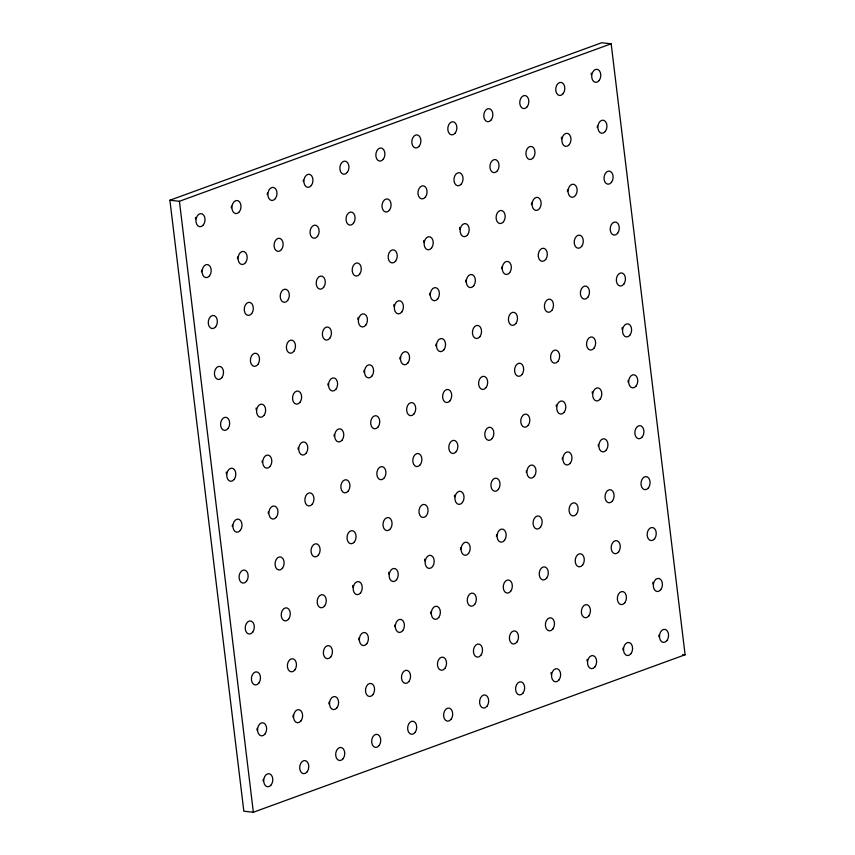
<?xml version="1.0" encoding="UTF-8"?>
<svg xmlns="http://www.w3.org/2000/svg" width="855" height="855" viewBox="0 0 855 855"><rect width="100%" height="100%" fill="white"/><g stroke="black" fill="none" stroke-linecap="round" stroke-linejoin="round"><path stroke-width="1.28" d="M169.899 200.241L601.642 42.75L611.165 43.787L685.101 654.759L253.358 812.25L243.835 811.213L169.899 200.241L179.422 201.278L611.165 43.787M682.717 654.503L685.101 654.759M179.422 201.278L253.358 812.25M659.055 634.891A6.594 4.532 -83.8 0 1 658.788 636.59M623.081 648.015A6.594 4.532 -83.8 0 1 622.814 649.715M257.131 728.342A6.594 4.532 -83.8 0 1 256.863 730.042M231.491 206.066A6.594 4.532 -83.8 0 1 231.224 207.765M591.233 73.124A6.594 4.532 -83.8 0 1 591.286 74.834M293.105 715.218A6.594 4.532 -83.8 0 1 292.838 716.918M303.45 179.817A6.594 4.532 -83.8 0 1 303.183 181.517M551.069 672.564A6.594 4.532 -83.8 0 1 551.122 674.264M597.442 125.749A6.594 4.532 -83.8 0 1 597.175 127.448M561.414 137.163A6.594 4.532 -83.8 0 1 561.468 138.873M531.65 202.913A6.594 4.532 -83.8 0 1 531.383 204.612M501.832 266.942A6.594 4.532 -83.8 0 1 501.564 268.641M267.476 192.941A6.594 4.532 -83.8 0 1 267.209 194.641M329.079 702.094A6.594 4.532 -83.8 0 1 328.822 703.793M358.897 638.054A6.594 4.532 -83.8 0 1 358.64 639.754M430.856 611.806A6.594 4.532 -83.8 0 1 430.599 613.505M237.658 256.981A6.594 4.532 -83.8 0 1 237.391 258.68M357.871 317.739A6.594 4.532 -83.8 0 1 357.914 319.439M195.464 217.491A6.594 4.532 -83.8 0 1 195.517 219.19M201.673 270.105A6.594 4.532 -83.8 0 1 201.406 271.805M567.624 189.789A6.594 4.532 -83.8 0 1 567.357 191.488M652.846 582.276A6.594 4.532 -83.8 0 1 652.899 583.976M429.873 293.19A6.594 4.532 -83.8 0 1 429.605 294.89M628.254 380.315A6.594 4.532 -83.8 0 1 627.987 382.014M556.242 404.864A6.594 4.532 -83.8 0 1 556.295 406.563M592.226 391.74A6.594 4.532 -83.8 0 1 592.269 393.439M298.277 447.518A6.594 4.532 -83.8 0 1 298.01 449.217M436.029 344.105A6.594 4.532 -83.8 0 1 435.772 345.805M226.276 472.067A6.594 4.532 -83.8 0 1 226.319 473.766M622.045 327.7A6.594 4.532 -83.8 0 1 622.087 329.399M328.096 383.478A6.594 4.532 -83.8 0 1 327.828 385.178M562.451 457.478A6.594 4.532 -83.8 0 1 562.195 459.178M598.436 444.354A6.594 4.532 -83.8 0 1 598.169 446.054M268.459 511.557A6.594 4.532 -83.8 0 1 268.192 513.257M262.303 460.642A6.594 4.532 -83.8 0 1 262.036 462.341M526.477 470.603A6.594 4.532 -83.8 0 1 526.21 472.302M352.698 585.44A6.594 4.532 -83.8 0 1 352.741 587.139M232.485 524.681A6.594 4.532 -83.8 0 1 232.218 526.381M459.637 227.451A6.594 4.532 -83.8 0 1 459.691 229.151M423.663 240.576A6.594 4.532 -83.8 0 1 423.706 242.275M454.475 495.152A6.594 4.532 -83.8 0 1 454.518 496.851M263.287 779.258A6.594 4.532 -83.8 0 1 263.019 780.946M465.847 280.066A6.594 4.532 -83.8 0 1 465.59 281.765M334.252 434.393A6.594 4.532 -83.8 0 1 333.995 436.093M393.845 304.615A6.594 4.532 -83.8 0 1 393.888 306.314M256.094 408.027A6.594 4.532 -83.8 0 1 256.137 409.727M587.054 659.44A6.594 4.532 -83.8 0 1 587.096 661.139M400.055 357.23A6.594 4.532 -83.8 0 1 399.787 358.929M424.657 559.191A6.594 4.532 -83.8 0 1 424.7 560.891M364.07 370.354A6.594 4.532 -83.8 0 1 363.813 372.053M394.882 624.93A6.594 4.532 -83.8 0 1 394.615 626.63M496.659 534.642A6.594 4.532 -83.8 0 1 496.392 536.341M460.674 547.766A6.594 4.532 -83.8 0 1 460.418 549.466M388.672 572.316A6.594 4.532 -83.8 0 1 388.715 574.015M523.036 693.052A6.594 4.532 -83.8 0 0 521.7 682.034A6.594 4.532 -83.8 0 0 515.618 690.006A6.594 4.532 -83.8 0 0 523.036 693.052M630.969 653.68A6.594 4.532 -83.8 0 0 629.633 642.661A6.594 4.532 -83.8 0 0 623.552 650.634A6.594 4.532 -83.8 0 0 630.969 653.68M559.01 679.928A6.594 4.532 -83.8 0 0 557.674 668.909A6.594 4.532 -83.8 0 0 551.593 676.882A6.594 4.532 -83.8 0 0 559.01 679.928M300.992 720.883A6.594 4.532 -83.8 0 0 299.656 709.864A6.594 4.532 -83.8 0 0 293.586 717.837A6.594 4.532 -83.8 0 0 300.992 720.883M425.437 197.035A6.594 4.532 -83.8 0 0 424.101 186.016A6.594 4.532 -83.8 0 0 418.02 193.989A6.594 4.532 -83.8 0 0 425.437 197.035M461.422 183.911A6.594 4.532 -83.8 0 0 460.086 172.892A6.594 4.532 -83.8 0 0 454.005 180.865A6.594 4.532 -83.8 0 0 461.422 183.911M419.281 146.12A6.594 4.532 -83.8 0 0 417.945 135.101A6.594 4.532 -83.8 0 0 411.864 143.074A6.594 4.532 -83.8 0 0 419.281 146.12M455.255 132.995A6.594 4.532 -83.8 0 0 453.92 121.976A6.594 4.532 -83.8 0 0 447.838 129.949A6.594 4.532 -83.8 0 0 455.255 132.995M265.018 734.007A6.594 4.532 -83.8 0 0 263.682 722.988A6.594 4.532 -83.8 0 0 257.601 730.961A6.594 4.532 -83.8 0 0 265.018 734.007M257.868 364.487A6.594 4.532 -83.8 0 0 256.532 353.457A6.594 4.532 -83.8 0 0 250.451 361.43A6.594 4.532 -83.8 0 0 257.868 364.487M599.173 80.498A6.594 4.532 -83.8 0 0 597.837 69.479A6.594 4.532 -83.8 0 0 591.756 77.452A6.594 4.532 -83.8 0 0 599.173 80.498M415.092 732.425A6.594 4.532 -83.8 0 0 413.756 721.406A6.594 4.532 -83.8 0 0 407.685 729.379A6.594 4.532 -83.8 0 0 415.092 732.425M215.727 326.696A6.594 4.532 -83.8 0 0 214.391 315.666A6.594 4.532 -83.8 0 0 208.31 323.639A6.594 4.532 -83.8 0 0 215.727 326.696M408.936 681.51A6.594 4.532 -83.8 0 0 407.6 670.491A6.594 4.532 -83.8 0 0 401.519 678.464A6.594 4.532 -83.8 0 0 408.936 681.51M336.977 707.758A6.594 4.532 -83.8 0 0 335.641 696.74A6.594 4.532 -83.8 0 0 329.56 704.712A6.594 4.532 -83.8 0 0 336.977 707.758M545.693 259.493A6.594 4.532 -83.8 0 0 544.368 248.474A6.594 4.532 -83.8 0 0 538.287 256.447A6.594 4.532 -83.8 0 0 545.693 259.493M552.843 629.013A6.594 4.532 -83.8 0 0 551.518 617.994A6.594 4.532 -83.8 0 0 545.437 625.967A6.594 4.532 -83.8 0 0 552.843 629.013M487.051 706.177A6.594 4.532 -83.8 0 0 485.715 695.158A6.594 4.532 -83.8 0 0 479.634 703.131A6.594 4.532 -83.8 0 0 487.051 706.177M527.214 106.747A6.594 4.532 -83.8 0 0 525.878 95.728A6.594 4.532 -83.8 0 0 519.797 103.701A6.594 4.532 -83.8 0 0 527.214 106.747M275.363 198.617A6.594 4.532 -83.8 0 0 274.027 187.587A6.594 4.532 -83.8 0 0 267.946 195.56A6.594 4.532 -83.8 0 0 275.363 198.617M379.118 745.549A6.594 4.532 -83.8 0 0 377.782 734.531A6.594 4.532 -83.8 0 0 371.701 742.503A6.594 4.532 -83.8 0 0 379.118 745.549M311.338 185.492A6.594 4.532 -83.8 0 0 310.002 174.473A6.594 4.532 -83.8 0 0 303.931 182.436A6.594 4.532 -83.8 0 0 311.338 185.492M624.802 602.764A6.594 4.532 -83.8 0 0 623.477 591.745A6.594 4.532 -83.8 0 0 617.395 599.718A6.594 4.532 -83.8 0 0 624.802 602.764M666.943 640.555A6.594 4.532 -83.8 0 0 665.617 629.537A6.594 4.532 -83.8 0 0 659.536 637.509A6.594 4.532 -83.8 0 0 666.943 640.555M372.951 694.634A6.594 4.532 -83.8 0 0 371.615 683.615A6.594 4.532 -83.8 0 0 365.545 691.588A6.594 4.532 -83.8 0 0 372.951 694.634M307.159 771.798A6.594 4.532 -83.8 0 0 305.823 760.779A6.594 4.532 -83.8 0 0 299.742 768.752A6.594 4.532 -83.8 0 0 307.159 771.798M271.174 784.922A6.594 4.532 -83.8 0 0 269.838 773.903A6.594 4.532 -83.8 0 0 263.768 781.876A6.594 4.532 -83.8 0 0 271.174 784.922M395.619 261.074A6.594 4.532 -83.8 0 0 394.283 250.045A6.594 4.532 -83.8 0 0 388.202 258.018A6.594 4.532 -83.8 0 0 395.619 261.074M594.001 348.199A6.594 4.532 -83.8 0 0 592.665 337.169A6.594 4.532 -83.8 0 0 586.583 345.142A6.594 4.532 -83.8 0 0 594.001 348.199M581.678 246.368A6.594 4.532 -83.8 0 0 580.342 235.349A6.594 4.532 -83.8 0 0 574.261 243.322A6.594 4.532 -83.8 0 0 581.678 246.368M509.719 272.617A6.594 4.532 -83.8 0 0 508.383 261.598A6.594 4.532 -83.8 0 0 502.302 269.56A6.594 4.532 -83.8 0 0 509.719 272.617M221.883 377.611A6.594 4.532 -83.8 0 0 220.558 366.581A6.594 4.532 -83.8 0 0 214.477 374.554A6.594 4.532 -83.8 0 0 221.883 377.611M569.355 144.538A6.594 4.532 -83.8 0 0 568.019 133.519A6.594 4.532 -83.8 0 0 561.938 141.492A6.594 4.532 -83.8 0 0 569.355 144.538M343.133 758.674A6.594 4.532 -83.8 0 0 341.797 747.655A6.594 4.532 -83.8 0 0 335.726 755.628A6.594 4.532 -83.8 0 0 343.133 758.674M594.984 666.804A6.594 4.532 -83.8 0 0 593.659 655.785A6.594 4.532 -83.8 0 0 587.577 663.758A6.594 4.532 -83.8 0 0 594.984 666.804M359.645 274.199A6.594 4.532 -83.8 0 0 358.309 263.169A6.594 4.532 -83.8 0 0 352.228 271.142A6.594 4.532 -83.8 0 0 359.645 274.199M246.529 581.261A6.594 4.532 -83.8 0 0 245.203 570.242A6.594 4.532 -83.8 0 0 239.122 578.215A6.594 4.532 -83.8 0 0 246.529 581.261M240.373 530.346A6.594 4.532 -83.8 0 0 239.037 519.327A6.594 4.532 -83.8 0 0 232.955 527.3A6.594 4.532 -83.8 0 0 240.373 530.346M317.504 236.407A6.594 4.532 -83.8 0 0 316.168 225.378A6.594 4.532 -83.8 0 0 310.087 233.351A6.594 4.532 -83.8 0 0 317.504 236.407M281.519 249.532A6.594 4.532 -83.8 0 0 280.184 238.502A6.594 4.532 -83.8 0 0 274.113 246.475A6.594 4.532 -83.8 0 0 281.519 249.532M491.23 119.871A6.594 4.532 -83.8 0 0 489.904 108.852A6.594 4.532 -83.8 0 0 483.823 116.825A6.594 4.532 -83.8 0 0 491.23 119.871M451.077 719.301A6.594 4.532 -83.8 0 0 449.741 708.282A6.594 4.532 -83.8 0 0 443.66 716.255A6.594 4.532 -83.8 0 0 451.077 719.301M563.189 93.623A6.594 4.532 -83.8 0 0 561.863 82.604A6.594 4.532 -83.8 0 0 555.782 90.577A6.594 4.532 -83.8 0 0 563.189 93.623M498.39 489.402A6.594 4.532 -83.8 0 0 497.054 478.373A6.594 4.532 -83.8 0 0 490.973 486.345A6.594 4.532 -83.8 0 0 498.39 489.402M600.157 399.114A6.594 4.532 -83.8 0 0 598.831 388.085A6.594 4.532 -83.8 0 0 592.75 396.057A6.594 4.532 -83.8 0 0 600.157 399.114M660.787 589.651A6.594 4.532 -83.8 0 0 659.451 578.621A6.594 4.532 -83.8 0 0 653.37 586.594A6.594 4.532 -83.8 0 0 660.787 589.651M239.379 211.741A6.594 4.532 -83.8 0 0 238.043 200.711A6.594 4.532 -83.8 0 0 231.972 208.684A6.594 4.532 -83.8 0 0 239.379 211.741M462.405 502.526A6.594 4.532 -83.8 0 0 461.069 491.497A6.594 4.532 -83.8 0 0 454.988 499.47A6.594 4.532 -83.8 0 0 462.405 502.526M444.91 668.386A6.594 4.532 -83.8 0 0 443.574 657.367A6.594 4.532 -83.8 0 0 437.493 665.34A6.594 4.532 -83.8 0 0 444.91 668.386M570.338 463.154A6.594 4.532 -83.8 0 0 569.013 452.124A6.594 4.532 -83.8 0 0 562.932 460.097A6.594 4.532 -83.8 0 0 570.338 463.154M605.329 131.413A6.594 4.532 -83.8 0 0 604.004 120.395A6.594 4.532 -83.8 0 0 597.923 128.368A6.594 4.532 -83.8 0 0 605.329 131.413M533.37 157.662A6.594 4.532 -83.8 0 0 532.045 146.643A6.594 4.532 -83.8 0 0 525.964 154.616A6.594 4.532 -83.8 0 0 533.37 157.662M636.141 385.99A6.594 4.532 -83.8 0 0 634.805 374.96A6.594 4.532 -83.8 0 0 628.724 382.933A6.594 4.532 -83.8 0 0 636.141 385.99M588.828 615.889A6.594 4.532 -83.8 0 0 587.492 604.87A6.594 4.532 -83.8 0 0 581.411 612.843A6.594 4.532 -83.8 0 0 588.828 615.889M497.396 170.786A6.594 4.532 -83.8 0 0 496.06 159.767A6.594 4.532 -83.8 0 0 489.979 167.74A6.594 4.532 -83.8 0 0 497.396 170.786M534.364 476.278A6.594 4.532 -83.8 0 0 533.028 465.248A6.594 4.532 -83.8 0 0 526.947 473.221A6.594 4.532 -83.8 0 0 534.364 476.278M528.198 425.363A6.594 4.532 -83.8 0 0 526.872 414.333A6.594 4.532 -83.8 0 0 520.791 422.306A6.594 4.532 -83.8 0 0 528.198 425.363M516.869 642.137A6.594 4.532 -83.8 0 0 515.533 631.118A6.594 4.532 -83.8 0 0 509.452 639.091A6.594 4.532 -83.8 0 0 516.869 642.137M384.29 477.86A6.594 4.532 -83.8 0 0 382.955 466.83A6.594 4.532 -83.8 0 0 376.873 474.803A6.594 4.532 -83.8 0 0 384.29 477.86M606.323 450.029A6.594 4.532 -83.8 0 0 604.987 439A6.594 4.532 -83.8 0 0 598.906 446.973A6.594 4.532 -83.8 0 0 606.323 450.029M492.224 438.487A6.594 4.532 -83.8 0 0 490.888 427.457A6.594 4.532 -83.8 0 0 484.806 435.43A6.594 4.532 -83.8 0 0 492.224 438.487M365.801 325.114A6.594 4.532 -83.8 0 0 364.465 314.084A6.594 4.532 -83.8 0 0 358.395 322.057A6.594 4.532 -83.8 0 0 365.801 325.114M366.795 643.719A6.594 4.532 -83.8 0 0 365.459 632.7A6.594 4.532 -83.8 0 0 359.378 640.673A6.594 4.532 -83.8 0 0 366.795 643.719M473.745 285.741A6.594 4.532 -83.8 0 0 472.409 274.712A6.594 4.532 -83.8 0 0 466.328 282.684A6.594 4.532 -83.8 0 0 473.745 285.741M587.834 297.284A6.594 4.532 -83.8 0 0 586.509 286.265A6.594 4.532 -83.8 0 0 580.427 294.227A6.594 4.532 -83.8 0 0 587.834 297.284M474.728 604.346A6.594 4.532 -83.8 0 0 473.392 593.327A6.594 4.532 -83.8 0 0 467.311 601.3A6.594 4.532 -83.8 0 0 474.728 604.346M618.646 551.86A6.594 4.532 -83.8 0 0 617.31 540.83A6.594 4.532 -83.8 0 0 611.229 548.803A6.594 4.532 -83.8 0 0 618.646 551.86M654.62 538.736A6.594 4.532 -83.8 0 0 653.295 527.706A6.594 4.532 -83.8 0 0 647.214 535.679A6.594 4.532 -83.8 0 0 654.62 538.736M564.182 412.238A6.594 4.532 -83.8 0 0 562.846 401.209A6.594 4.532 -83.8 0 0 556.765 409.182A6.594 4.532 -83.8 0 0 564.182 412.238M251.701 313.571A6.594 4.532 -83.8 0 0 250.365 302.542A6.594 4.532 -83.8 0 0 244.295 310.515A6.594 4.532 -83.8 0 0 251.701 313.571M360.628 592.804A6.594 4.532 -83.8 0 0 359.292 581.785A6.594 4.532 -83.8 0 0 353.222 589.758A6.594 4.532 -83.8 0 0 360.628 592.804M414.109 413.82A6.594 4.532 -83.8 0 0 412.773 402.791A6.594 4.532 -83.8 0 0 406.691 410.763A6.594 4.532 -83.8 0 0 414.109 413.82M426.431 515.651A6.594 4.532 -83.8 0 0 425.095 504.621A6.594 4.532 -83.8 0 0 419.014 512.594A6.594 4.532 -83.8 0 0 426.431 515.651M503.552 221.702A6.594 4.532 -83.8 0 0 502.227 210.683A6.594 4.532 -83.8 0 0 496.146 218.656A6.594 4.532 -83.8 0 0 503.552 221.702M648.464 487.82A6.594 4.532 -83.8 0 0 647.128 476.791A6.594 4.532 -83.8 0 0 641.047 484.764A6.594 4.532 -83.8 0 0 648.464 487.82M354.472 541.888A6.594 4.532 -83.8 0 0 353.136 530.87A6.594 4.532 -83.8 0 0 347.055 538.842A6.594 4.532 -83.8 0 0 354.472 541.888M468.572 553.431A6.594 4.532 -83.8 0 0 467.236 542.412A6.594 4.532 -83.8 0 0 461.155 550.385A6.594 4.532 -83.8 0 0 468.572 553.431M510.713 591.222A6.594 4.532 -83.8 0 0 509.377 580.203A6.594 4.532 -83.8 0 0 503.296 588.176A6.594 4.532 -83.8 0 0 510.713 591.222M318.488 555.013A6.594 4.532 -83.8 0 0 317.152 543.994A6.594 4.532 -83.8 0 0 311.081 551.967A6.594 4.532 -83.8 0 0 318.488 555.013M234.206 479.431A6.594 4.532 -83.8 0 0 232.881 468.412A6.594 4.532 -83.8 0 0 226.799 476.385A6.594 4.532 -83.8 0 0 234.206 479.431M431.604 247.95A6.594 4.532 -83.8 0 0 430.268 236.931A6.594 4.532 -83.8 0 0 424.187 244.893A6.594 4.532 -83.8 0 0 431.604 247.95M456.249 451.611A6.594 4.532 -83.8 0 0 454.913 440.582A6.594 4.532 -83.8 0 0 448.832 448.554A6.594 4.532 -83.8 0 0 456.249 451.611M353.478 223.283A6.594 4.532 -83.8 0 0 352.142 212.264A6.594 4.532 -83.8 0 0 346.072 220.227A6.594 4.532 -83.8 0 0 353.478 223.283M402.769 630.595A6.594 4.532 -83.8 0 0 401.433 619.576A6.594 4.532 -83.8 0 0 395.363 627.549A6.594 4.532 -83.8 0 0 402.769 630.595M480.895 655.261A6.594 4.532 -83.8 0 0 479.559 644.242A6.594 4.532 -83.8 0 0 473.478 652.215A6.594 4.532 -83.8 0 0 480.895 655.261M347.322 172.368A6.594 4.532 -83.8 0 0 345.986 161.349A6.594 4.532 -83.8 0 0 339.905 169.322A6.594 4.532 -83.8 0 0 347.322 172.368M389.463 210.159A6.594 4.532 -83.8 0 0 388.127 199.14A6.594 4.532 -83.8 0 0 382.046 207.102A6.594 4.532 -83.8 0 0 389.463 210.159M383.297 159.244A6.594 4.532 -83.8 0 0 381.961 148.225A6.594 4.532 -83.8 0 0 375.879 156.198A6.594 4.532 -83.8 0 0 383.297 159.244M539.537 208.577A6.594 4.532 -83.8 0 0 538.201 197.558A6.594 4.532 -83.8 0 0 532.12 205.531A6.594 4.532 -83.8 0 0 539.537 208.577M612.479 500.945A6.594 4.532 -83.8 0 0 611.154 489.915A6.594 4.532 -83.8 0 0 605.073 497.888A6.594 4.532 -83.8 0 0 612.479 500.945M324.654 605.928A6.594 4.532 -83.8 0 0 323.318 594.909A6.594 4.532 -83.8 0 0 317.237 602.882A6.594 4.532 -83.8 0 0 324.654 605.928M312.332 504.097A6.594 4.532 -83.8 0 0 310.996 493.079A6.594 4.532 -83.8 0 0 304.914 501.051A6.594 4.532 -83.8 0 0 312.332 504.097M390.446 528.764A6.594 4.532 -83.8 0 0 389.111 517.745A6.594 4.532 -83.8 0 0 383.04 525.718A6.594 4.532 -83.8 0 0 390.446 528.764M396.613 579.679A6.594 4.532 -83.8 0 0 395.277 568.661A6.594 4.532 -83.8 0 0 389.196 576.633A6.594 4.532 -83.8 0 0 396.613 579.679M276.347 517.222A6.594 4.532 -83.8 0 0 275.011 506.203A6.594 4.532 -83.8 0 0 268.94 514.176A6.594 4.532 -83.8 0 0 276.347 517.222M330.81 656.843A6.594 4.532 -83.8 0 0 329.474 645.824A6.594 4.532 -83.8 0 0 323.404 653.797A6.594 4.532 -83.8 0 0 330.81 656.843M438.754 617.47A6.594 4.532 -83.8 0 0 437.418 606.452A6.594 4.532 -83.8 0 0 431.337 614.424A6.594 4.532 -83.8 0 0 438.754 617.47M293.842 351.362A6.594 4.532 -83.8 0 0 292.506 340.333A6.594 4.532 -83.8 0 0 286.436 348.306A6.594 4.532 -83.8 0 0 293.842 351.362M348.306 490.984A6.594 4.532 -83.8 0 0 346.97 479.954A6.594 4.532 -83.8 0 0 340.899 487.927A6.594 4.532 -83.8 0 0 348.306 490.984M282.513 568.137A6.594 4.532 -83.8 0 0 281.177 557.118A6.594 4.532 -83.8 0 0 275.096 565.091A6.594 4.532 -83.8 0 0 282.513 568.137M443.927 349.781A6.594 4.532 -83.8 0 0 442.591 338.751A6.594 4.532 -83.8 0 0 436.51 346.724A6.594 4.532 -83.8 0 0 443.927 349.781M245.545 262.656A6.594 4.532 -83.8 0 0 244.209 251.627A6.594 4.532 -83.8 0 0 238.128 259.599A6.594 4.532 -83.8 0 0 245.545 262.656M642.297 436.905A6.594 4.532 -83.8 0 0 640.972 425.876A6.594 4.532 -83.8 0 0 634.891 433.848A6.594 4.532 -83.8 0 0 642.297 436.905M209.561 275.78A6.594 4.532 -83.8 0 0 208.235 264.751A6.594 4.532 -83.8 0 0 202.154 272.724A6.594 4.532 -83.8 0 0 209.561 275.78M203.405 224.865A6.594 4.532 -83.8 0 0 202.069 213.836A6.594 4.532 -83.8 0 0 195.987 221.808A6.594 4.532 -83.8 0 0 203.405 224.865M420.265 464.735A6.594 4.532 -83.8 0 0 418.929 453.706A6.594 4.532 -83.8 0 0 412.847 461.679A6.594 4.532 -83.8 0 0 420.265 464.735M617.652 233.244A6.594 4.532 -83.8 0 0 616.327 222.225A6.594 4.532 -83.8 0 0 610.246 230.198A6.594 4.532 -83.8 0 0 617.652 233.244M450.083 400.696A6.594 4.532 -83.8 0 0 448.747 389.666A6.594 4.532 -83.8 0 0 442.666 397.639A6.594 4.532 -83.8 0 0 450.083 400.696M623.819 284.159A6.594 4.532 -83.8 0 0 622.483 273.14A6.594 4.532 -83.8 0 0 616.402 281.113A6.594 4.532 -83.8 0 0 623.819 284.159M306.165 453.193A6.594 4.532 -83.8 0 0 304.829 442.163A6.594 4.532 -83.8 0 0 298.758 450.136A6.594 4.532 -83.8 0 0 306.165 453.193M342.15 440.069A6.594 4.532 -83.8 0 0 340.814 429.039A6.594 4.532 -83.8 0 0 334.733 437.012A6.594 4.532 -83.8 0 0 342.15 440.069M335.983 389.153A6.594 4.532 -83.8 0 0 334.647 378.124A6.594 4.532 -83.8 0 0 328.577 386.097A6.594 4.532 -83.8 0 0 335.983 389.153M437.76 298.865A6.594 4.532 -83.8 0 0 436.424 287.836A6.594 4.532 -83.8 0 0 430.343 295.809A6.594 4.532 -83.8 0 0 437.76 298.865M575.511 195.453A6.594 4.532 -83.8 0 0 574.186 184.434A6.594 4.532 -83.8 0 0 568.105 192.407A6.594 4.532 -83.8 0 0 575.511 195.453M323.66 287.323A6.594 4.532 -83.8 0 0 322.324 276.293A6.594 4.532 -83.8 0 0 316.254 284.266A6.594 4.532 -83.8 0 0 323.66 287.323M576.505 514.069A6.594 4.532 -83.8 0 0 575.169 503.039A6.594 4.532 -83.8 0 0 569.088 511.012A6.594 4.532 -83.8 0 0 576.505 514.069M287.686 300.447A6.594 4.532 -83.8 0 0 286.35 289.418A6.594 4.532 -83.8 0 0 280.269 297.39A6.594 4.532 -83.8 0 0 287.686 300.447M329.827 338.238A6.594 4.532 -83.8 0 0 328.491 327.209A6.594 4.532 -83.8 0 0 322.41 335.181A6.594 4.532 -83.8 0 0 329.827 338.238M467.578 234.826A6.594 4.532 -83.8 0 0 466.242 223.807A6.594 4.532 -83.8 0 0 460.161 231.78A6.594 4.532 -83.8 0 0 467.578 234.826M486.068 387.572A6.594 4.532 -83.8 0 0 484.732 376.542A6.594 4.532 -83.8 0 0 478.65 384.515A6.594 4.532 -83.8 0 0 486.068 387.572M611.496 182.329A6.594 4.532 -83.8 0 0 610.16 171.31A6.594 4.532 -83.8 0 0 604.079 179.283A6.594 4.532 -83.8 0 0 611.496 182.329M504.546 540.317A6.594 4.532 -83.8 0 0 503.21 529.288A6.594 4.532 -83.8 0 0 497.129 537.261A6.594 4.532 -83.8 0 0 504.546 540.317M522.042 374.447A6.594 4.532 -83.8 0 0 520.706 363.418A6.594 4.532 -83.8 0 0 514.625 371.391A6.594 4.532 -83.8 0 0 522.042 374.447M551.86 310.408A6.594 4.532 -83.8 0 0 550.524 299.378A6.594 4.532 -83.8 0 0 544.443 307.351A6.594 4.532 -83.8 0 0 551.86 310.408M479.901 336.656A6.594 4.532 -83.8 0 0 478.565 325.627A6.594 4.532 -83.8 0 0 472.484 333.6A6.594 4.532 -83.8 0 0 479.901 336.656M629.975 335.075A6.594 4.532 -83.8 0 0 628.649 324.045A6.594 4.532 -83.8 0 0 622.568 332.018A6.594 4.532 -83.8 0 0 629.975 335.075M264.024 415.402A6.594 4.532 -83.8 0 0 262.688 404.372A6.594 4.532 -83.8 0 0 256.618 412.345A6.594 4.532 -83.8 0 0 264.024 415.402M300.009 402.278A6.594 4.532 -83.8 0 0 298.673 391.248A6.594 4.532 -83.8 0 0 292.592 399.221A6.594 4.532 -83.8 0 0 300.009 402.278M270.191 466.317A6.594 4.532 -83.8 0 0 268.855 455.288A6.594 4.532 -83.8 0 0 262.774 463.26A6.594 4.532 -83.8 0 0 270.191 466.317M371.968 376.029A6.594 4.532 -83.8 0 0 370.632 365A6.594 4.532 -83.8 0 0 364.551 372.972A6.594 4.532 -83.8 0 0 371.968 376.029M515.875 323.532A6.594 4.532 -83.8 0 0 514.55 312.502A6.594 4.532 -83.8 0 0 508.469 320.475A6.594 4.532 -83.8 0 0 515.875 323.532M558.016 361.323A6.594 4.532 -83.8 0 0 556.691 350.293A6.594 4.532 -83.8 0 0 550.609 358.266A6.594 4.532 -83.8 0 0 558.016 361.323M378.124 426.944A6.594 4.532 -83.8 0 0 376.788 415.915A6.594 4.532 -83.8 0 0 370.717 423.888A6.594 4.532 -83.8 0 0 378.124 426.944M407.942 362.905A6.594 4.532 -83.8 0 0 406.606 351.875A6.594 4.532 -83.8 0 0 400.525 359.848A6.594 4.532 -83.8 0 0 407.942 362.905M582.661 564.984A6.594 4.532 -83.8 0 0 581.336 553.955A6.594 4.532 -83.8 0 0 575.255 561.927A6.594 4.532 -83.8 0 0 582.661 564.984M546.687 578.098A6.594 4.532 -83.8 0 0 545.351 567.079A6.594 4.532 -83.8 0 0 539.27 575.052A6.594 4.532 -83.8 0 0 546.687 578.098M288.669 619.052A6.594 4.532 -83.8 0 0 287.333 608.033A6.594 4.532 -83.8 0 0 281.263 616.006A6.594 4.532 -83.8 0 0 288.669 619.052M540.52 527.193A6.594 4.532 -83.8 0 0 539.195 516.163A6.594 4.532 -83.8 0 0 533.114 524.136A6.594 4.532 -83.8 0 0 540.52 527.193M401.786 311.99A6.594 4.532 -83.8 0 0 400.45 300.96A6.594 4.532 -83.8 0 0 394.369 308.933A6.594 4.532 -83.8 0 0 401.786 311.99M432.587 566.555A6.594 4.532 -83.8 0 0 431.251 555.536A6.594 4.532 -83.8 0 0 425.17 563.509A6.594 4.532 -83.8 0 0 432.587 566.555M228.05 428.526A6.594 4.532 -83.8 0 0 226.714 417.497A6.594 4.532 -83.8 0 0 220.633 425.469A6.594 4.532 -83.8 0 0 228.05 428.526M294.836 669.967A6.594 4.532 -83.8 0 0 293.5 658.948A6.594 4.532 -83.8 0 0 287.419 666.921A6.594 4.532 -83.8 0 0 294.836 669.967M252.695 632.176A6.594 4.532 -83.8 0 0 251.359 621.158A6.594 4.532 -83.8 0 0 245.278 629.13A6.594 4.532 -83.8 0 0 252.695 632.176M258.851 683.092A6.594 4.532 -83.8 0 0 257.526 672.073A6.594 4.532 -83.8 0 0 251.445 680.046A6.594 4.532 -83.8 0 0 258.851 683.092"/></g></svg>
